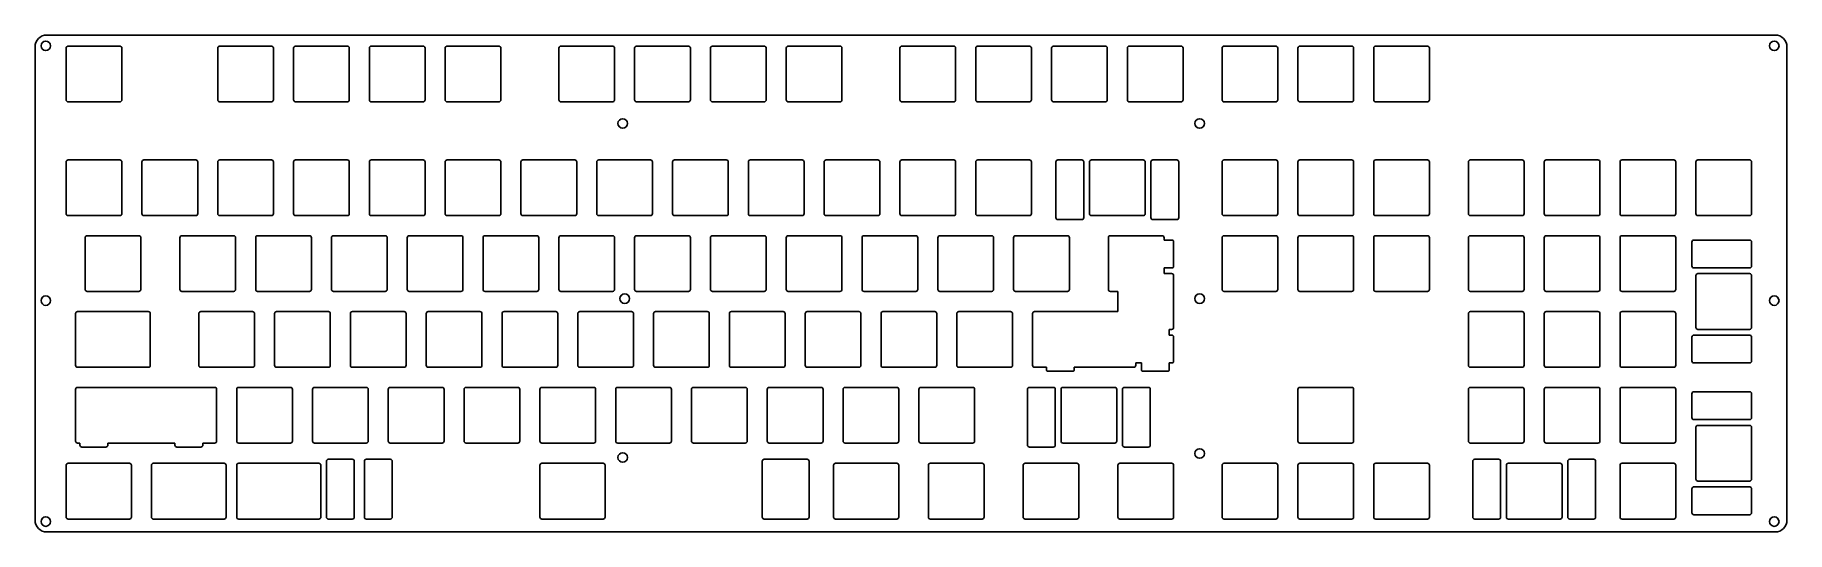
# Model space of a CAD drawing. Extents: x 32 to 473, y -176 to -51.
import ezdxf

# ---------------------------------------------------------------- set-up
doc = ezdxf.new("R2010")
doc.units = 0
doc.layers.add('BLACK', color=7, linetype='CONTINUOUS')

msp = doc.modelspace()

# ---------------------------------------------------------------- linework, layer by layer
at = {"layer": 'BLACK', "linetype": 'CONTINUOUS'}
for p, q in [((390.397, -51.3), (35.3, -51.3)), ((390.397, -51.3), (399.803, -51.3)), ((469.6, -51.3), (399.803, -51.3)), ((32.3, -54.3), (32.3, -173.1)), ((40.125, -54.575), (40.125, -67.575)), ((53.625, -54.075), (40.625, -54.075)), ((54.125, -67.575), (54.125, -54.575)), ((78.225, -54.575), (78.225, -67.575)), ((91.725, -54.075), (78.725, -54.075)), ((92.225, -67.575), (92.225, -54.575)), ((97.275, -54.575), (97.275, -67.575)), ((110.775, -54.075), (97.775, -54.075)), ((111.275, -67.575), (111.275, -54.575)), ((116.325, -54.575), (116.325, -67.575)), ((129.825, -54.075), (116.825, -54.075)), ((130.325, -67.575), (130.325, -54.575)), ((135.375, -54.575), (135.375, -67.575)), ((148.875, -54.075), (135.875, -54.075)), ((149.375, -67.575), (149.375, -54.575)), ((163.95, -54.575), (163.95, -67.575)), ((177.45, -54.075), (164.45, -54.075)), ((177.95, -67.575), (177.95, -54.575)), ((183, -54.575), (183, -67.575)), ((196.5, -54.075), (183.5, -54.075)), ((197, -67.575), (197, -54.575)), ((202.05, -54.575), (202.05, -67.575)), ((215.55, -54.075), (202.55, -54.075)), ((216.05, -67.575), (216.05, -54.575)), ((221.1, -54.575), (221.1, -67.575)), ((234.6, -54.075), (221.6, -54.075)), ((235.1, -67.575), (235.1, -54.575)), ((249.675, -54.575), (249.675, -67.575)), ((263.175, -54.075), (250.175, -54.075)), ((263.675, -67.575), (263.675, -54.575)), ((268.725, -54.575), (268.725, -67.575)), ((282.225, -54.075), (269.225, -54.075)), ((282.725, -67.575), (282.725, -54.575)), ((287.775, -54.575), (287.775, -67.575)), ((301.275, -54.075), (288.275, -54.075)), ((301.775, -67.575), (301.775, -54.575)), ((306.825, -54.575), (306.825, -67.575)), ((320.325, -54.075), (307.325, -54.075)), ((320.825, -67.575), (320.825, -54.575)), ((330.637, -54.575), (330.637, -67.575)), ((344.137, -54.075), (331.137, -54.075)), ((344.637, -67.575), (344.637, -54.575)), ((349.688, -54.575), (349.688, -67.575)), ((363.188, -54.075), (350.188, -54.075)), ((363.688, -67.575), (363.688, -54.575)), ((368.738, -54.575), (368.738, -67.575)), ((382.237, -54.075), (369.238, -54.075)), ((382.737, -67.575), (382.737, -54.575)), ((472.6, -173.1), (472.6, -54.3)), ((40.625, -68.075), (53.625, -68.075)), ((78.725, -68.075), (91.725, -68.075)), ((97.775, -68.075), (110.775, -68.075)), ((116.825, -68.075), (129.825, -68.075)), ((135.875, -68.075), (148.875, -68.075)), ((164.45, -68.075), (177.45, -68.075)), ((183.5, -68.075), (196.5, -68.075)), ((202.55, -68.075), (215.55, -68.075)), ((221.6, -68.075), (234.6, -68.075)), ((250.175, -68.075), (263.175, -68.075)), ((269.225, -68.075), (282.225, -68.075)), ((288.275, -68.075), (301.275, -68.075)), ((307.325, -68.075), (320.325, -68.075)), ((331.137, -68.075), (344.137, -68.075)), ((350.188, -68.075), (363.188, -68.075)), ((369.238, -68.075), (382.237, -68.075)), ((40.125, -83.15), (40.125, -96.15)), ((53.625, -82.65), (40.625, -82.65)), ((54.125, -96.15), (54.125, -83.15)), ((59.175, -83.15), (59.175, -96.15)), ((72.675, -82.65), (59.675, -82.65)), ((73.175, -96.15), (73.175, -83.15)), ((78.225, -83.15), (78.225, -96.15)), ((91.725, -82.65), (78.725, -82.65)), ((92.225, -96.15), (92.225, -83.15)), ((97.275, -83.15), (97.275, -96.15)), ((110.775, -82.65), (97.775, -82.65)), ((111.275, -96.15), (111.275, -83.15)), ((116.325, -83.15), (116.325, -96.15)), ((129.825, -82.65), (116.825, -82.65)), ((130.325, -96.15), (130.325, -83.15)), ((135.375, -83.15), (135.375, -96.15)), ((148.875, -82.65), (135.875, -82.65)), ((149.375, -96.15), (149.375, -83.15)), ((154.425, -83.15), (154.425, -96.15)), ((167.925, -82.65), (154.925, -82.65)), ((168.425, -96.15), (168.425, -83.15)), ((173.475, -83.15), (173.475, -96.15)), ((186.975, -82.65), (173.975, -82.65)), ((187.475, -96.15), (187.475, -83.15)), ((192.525, -83.15), (192.525, -96.15)), ((206.025, -82.65), (193.025, -82.65)), ((206.525, -96.15), (206.525, -83.15)), ((211.575, -83.15), (211.575, -96.15)), ((225.075, -82.65), (212.075, -82.65)), ((225.575, -96.15), (225.575, -83.15)), ((230.625, -83.15), (230.625, -96.15)), ((244.125, -82.65), (231.125, -82.65)), ((244.625, -96.15), (244.625, -83.15)), ((249.675, -83.15), (249.675, -96.15)), ((263.175, -82.65), (250.175, -82.65)), ((263.675, -96.15), (263.675, -83.15)), ((268.725, -83.15), (268.725, -96.15)), ((282.225, -82.65), (269.225, -82.65)), ((282.725, -96.15), (282.725, -83.15)), ((288.862, -83.15), (288.862, -97.15)), ((295.362, -82.65), (289.362, -82.65)), ((295.862, -97.15), (295.862, -83.15)), ((297.3, -83.15), (297.3, -96.15)), ((310.8, -82.65), (297.8, -82.65)), ((311.3, -96.15), (311.3, -83.15)), ((312.738, -83.15), (312.738, -97.15)), ((319.238, -82.65), (313.238, -82.65)), ((319.738, -97.15), (319.738, -83.15)), ((330.637, -83.15), (330.637, -96.15)), ((344.137, -82.65), (331.137, -82.65)), ((344.637, -96.15), (344.637, -83.15)), ((349.688, -83.15), (349.688, -96.15)), ((363.188, -82.65), (350.188, -82.65)), ((363.688, -96.15), (363.688, -83.15)), ((368.738, -83.15), (368.738, -96.15)), ((382.237, -82.65), (369.238, -82.65)), ((382.737, -96.15), (382.737, -83.15)), ((392.55, -83.15), (392.55, -96.15)), ((406.05, -82.65), (393.05, -82.65)), ((406.55, -96.15), (406.55, -83.15)), ((411.6, -83.15), (411.6, -96.15)), ((425.1, -82.65), (412.1, -82.65)), ((425.6, -96.15), (425.6, -83.15)), ((430.65, -83.15), (430.65, -96.15)), ((444.15, -82.65), (431.15, -82.65)), ((444.65, -96.15), (444.65, -83.15)), ((449.7, -83.15), (449.7, -96.15)), ((463.2, -82.65), (450.2, -82.65)), ((463.7, -96.15), (463.7, -83.15)), ((40.625, -96.65), (53.625, -96.65)), ((59.675, -96.65), (72.675, -96.65)), ((78.725, -96.65), (91.725, -96.65)), ((97.775, -96.65), (110.775, -96.65)), ((116.825, -96.65), (129.825, -96.65)), ((135.875, -96.65), (148.875, -96.65)), ((154.925, -96.65), (167.925, -96.65)), ((173.975, -96.65), (186.975, -96.65)), ((193.025, -96.65), (206.025, -96.65)), ((212.075, -96.65), (225.075, -96.65)), ((231.125, -96.65), (244.125, -96.65)), ((250.175, -96.65), (263.175, -96.65)), ((269.225, -96.65), (282.225, -96.65)), ((297.8, -96.65), (310.8, -96.65)), ((331.137, -96.65), (344.137, -96.65)), ((350.188, -96.65), (363.188, -96.65)), ((369.238, -96.65), (382.237, -96.65)), ((393.05, -96.65), (406.05, -96.65)), ((412.1, -96.65), (425.1, -96.65)), ((431.15, -96.65), (444.15, -96.65)), ((450.2, -96.65), (463.2, -96.65)), ((289.362, -97.65), (295.362, -97.65)), ((313.238, -97.65), (319.238, -97.65)), ((44.8875, -102.2), (44.8875, -115.2)), ((58.3875, -101.7), (45.3875, -101.7)), ((58.8875, -115.2), (58.8875, -102.2)), ((68.7, -102.2), (68.7, -115.2)), ((82.2, -101.7), (69.2, -101.7)), ((82.7, -115.2), (82.7, -102.2)), ((87.75, -102.2), (87.75, -115.2)), ((101.25, -101.7), (88.25, -101.7)), ((101.75, -115.2), (101.75, -102.2)), ((106.8, -102.2), (106.8, -115.2)), ((120.3, -101.7), (107.3, -101.7)), ((120.8, -115.2), (120.8, -102.2)), ((125.85, -102.2), (125.85, -115.2)), ((139.35, -101.7), (126.35, -101.7)), ((139.85, -115.2), (139.85, -102.2)), ((144.9, -102.2), (144.9, -115.2)), ((158.4, -101.7), (145.4, -101.7)), ((158.9, -115.2), (158.9, -102.2)), ((163.95, -102.2), (163.95, -115.2)), ((177.45, -101.7), (164.45, -101.7)), ((177.95, -115.2), (177.95, -102.2)), ((183, -102.2), (183, -115.2)), ((196.5, -101.7), (183.5, -101.7)), ((197, -115.2), (197, -102.2)), ((202.05, -102.2), (202.05, -115.2)), ((215.55, -101.7), (202.55, -101.7)), ((216.05, -115.2), (216.05, -102.2)), ((221.1, -102.2), (221.1, -115.2)), ((234.6, -101.7), (221.6, -101.7)), ((235.1, -115.2), (235.1, -102.2)), ((240.15, -102.2), (240.15, -115.2)), ((253.65, -101.7), (240.65, -101.7)), ((254.15, -115.2), (254.15, -102.2)), ((259.2, -102.2), (259.2, -115.2)), ((272.7, -101.7), (259.7, -101.7)), ((273.2, -115.2), (273.2, -102.2)), ((278.25, -102.2), (278.25, -115.2)), ((291.75, -101.7), (278.75, -101.7)), ((292.25, -115.2), (292.25, -102.2)), ((302.062, -102.2), (302.062, -115.2)), ((315.562, -101.7), (302.562, -101.7)), ((316.062, -102.787), (316.062, -102.2)), ((317.944, -102.787), (316.062, -102.787)), ((318.444, -109.287), (318.444, -103.287)), ((330.637, -102.2), (330.637, -115.2)), ((344.137, -101.7), (331.137, -101.7)), ((344.637, -115.2), (344.637, -102.2)), ((349.688, -102.2), (349.688, -115.2)), ((363.188, -101.7), (350.188, -101.7)), ((363.688, -115.2), (363.688, -102.2)), ((368.738, -102.2), (368.738, -115.2)), ((382.237, -101.7), (369.238, -101.7)), ((382.737, -115.2), (382.737, -102.2)), ((392.55, -102.2), (392.55, -115.2)), ((406.05, -101.7), (393.05, -101.7)), ((406.55, -115.2), (406.55, -102.2)), ((411.6, -102.2), (411.6, -115.2)), ((425.1, -101.7), (412.1, -101.7)), ((425.6, -115.2), (425.6, -102.2)), ((430.65, -102.2), (430.65, -115.2)), ((444.15, -101.7), (431.15, -101.7)), ((444.65, -115.2), (444.65, -102.2)), ((448.7, -103.287), (448.7, -109.287)), ((463.2, -102.787), (449.2, -102.787)), ((463.7, -109.287), (463.7, -103.287)), ((316.062, -109.787), (317.944, -109.787)), ((316.062, -111.225), (316.062, -109.787)), ((449.2, -109.787), (463.2, -109.787)), ((317.944, -111.225), (316.062, -111.225)), ((318.444, -124.725), (318.444, -111.725)), ((449.7, -111.725), (449.7, -124.725)), ((463.2, -111.225), (450.2, -111.225)), ((463.7, -124.725), (463.7, -111.725)), ((45.3875, -115.7), (58.3875, -115.7)), ((69.2, -115.7), (82.2, -115.7)), ((88.25, -115.7), (101.25, -115.7)), ((107.3, -115.7), (120.3, -115.7)), ((126.35, -115.7), (139.35, -115.7)), ((145.4, -115.7), (158.4, -115.7)), ((164.45, -115.7), (177.45, -115.7)), ((183.5, -115.7), (196.5, -115.7)), ((202.55, -115.7), (215.55, -115.7)), ((221.6, -115.7), (234.6, -115.7)), ((240.65, -115.7), (253.65, -115.7)), ((259.7, -115.7), (272.7, -115.7)), ((278.75, -115.7), (291.75, -115.7)), ((302.562, -115.7), (304.444, -115.7)), ((304.444, -115.7), (304.444, -120.75)), ((331.137, -115.7), (344.137, -115.7)), ((350.188, -115.7), (363.188, -115.7)), ((369.238, -115.7), (382.237, -115.7)), ((393.05, -115.7), (406.05, -115.7)), ((412.1, -115.7), (425.1, -115.7)), ((431.15, -115.7), (444.15, -115.7)), ((42.5063, -121.25), (42.5063, -134.25)), ((47.7687, -120.75), (43.0063, -120.75)), ((56.0062, -120.75), (47.7687, -120.75)), ((60.7687, -120.75), (56.0062, -120.75)), ((61.2687, -134.25), (61.2687, -121.25)), ((73.4625, -121.25), (73.4625, -134.25)), ((86.9625, -120.75), (73.9625, -120.75)), ((87.4625, -134.25), (87.4625, -121.25)), ((92.5125, -121.25), (92.5125, -134.25)), ((106.012, -120.75), (93.0125, -120.75)), ((106.512, -134.25), (106.512, -121.25)), ((111.562, -121.25), (111.562, -134.25)), ((125.062, -120.75), (112.062, -120.75)), ((125.562, -134.25), (125.562, -121.25)), ((130.612, -121.25), (130.612, -134.25)), ((144.112, -120.75), (131.112, -120.75)), ((144.612, -134.25), (144.612, -121.25)), ((149.662, -121.25), (149.662, -134.25)), ((163.162, -120.75), (150.162, -120.75)), ((163.662, -134.25), (163.662, -121.25)), ((168.713, -121.25), (168.713, -134.25)), ((182.213, -120.75), (169.213, -120.75)), ((182.713, -134.25), (182.713, -121.25)), ((187.762, -121.25), (187.762, -134.25)), ((201.262, -120.75), (188.262, -120.75)), ((201.762, -134.25), (201.762, -121.25)), ((206.812, -121.25), (206.812, -134.25)), ((220.312, -120.75), (207.312, -120.75)), ((220.812, -134.25), (220.812, -121.25)), ((225.862, -121.25), (225.862, -134.25)), ((239.362, -120.75), (226.362, -120.75)), ((239.862, -134.25), (239.862, -121.25)), ((244.912, -121.25), (244.912, -134.25)), ((258.412, -120.75), (245.412, -120.75)), ((258.912, -134.25), (258.912, -121.25)), ((263.962, -121.25), (263.962, -134.25)), ((277.462, -120.75), (264.462, -120.75)), ((277.962, -134.25), (277.962, -121.25)), ((283.012, -121.25), (283.012, -134.25)), ((286.981, -120.75), (283.512, -120.75)), ((292.981, -120.75), (286.981, -120.75)), ((295.419, -120.75), (292.981, -120.75)), ((296.512, -120.75), (295.419, -120.75)), ((304.444, -120.75), (296.512, -120.75)), ((392.55, -121.25), (392.55, -134.25)), ((406.05, -120.75), (393.05, -120.75)), ((406.55, -134.25), (406.55, -121.25)), ((411.6, -121.25), (411.6, -134.25)), ((425.1, -120.75), (412.1, -120.75)), ((425.6, -134.25), (425.6, -121.25)), ((430.65, -121.25), (430.65, -134.25)), ((444.15, -120.75), (431.15, -120.75)), ((444.65, -134.25), (444.65, -121.25)), ((317.357, -126.663), (317.357, -125.225)), ((317.357, -125.225), (317.944, -125.225)), ((317.944, -126.663), (317.357, -126.663)), ((318.444, -133.163), (318.444, -127.163)), ((448.7, -127.163), (448.7, -133.163)), ((463.2, -126.663), (449.2, -126.663)), ((450.2, -125.225), (463.2, -125.225)), ((463.7, -133.163), (463.7, -127.163)), ((43.0063, -134.75), (47.7687, -134.75)), ((47.7687, -134.75), (56.0062, -134.75)), ((56.0062, -134.75), (60.7687, -134.75)), ((73.9625, -134.75), (86.9625, -134.75)), ((93.0125, -134.75), (106.012, -134.75)), ((112.062, -134.75), (125.062, -134.75)), ((131.112, -134.75), (144.112, -134.75)), ((150.162, -134.75), (163.162, -134.75)), ((169.213, -134.75), (182.213, -134.75)), ((188.262, -134.75), (201.262, -134.75)), ((207.312, -134.75), (220.312, -134.75)), ((226.362, -134.75), (239.362, -134.75)), ((245.412, -134.75), (258.412, -134.75)), ((264.462, -134.75), (277.462, -134.75)), ((283.512, -134.75), (286.481, -134.75)), ((286.481, -134.75), (286.481, -135.25)), ((286.981, -135.75), (292.981, -135.75)), ((293.481, -134.75), (295.419, -134.75)), ((293.481, -135.25), (293.481, -134.75)), ((295.419, -134.75), (296.512, -134.75)), ((296.512, -134.75), (308.419, -134.75)), ((308.919, -134.25), (308.919, -133.663)), ((308.919, -133.663), (310.357, -133.663)), ((310.357, -133.663), (310.357, -135.25)), ((310.857, -135.75), (316.857, -135.75)), ((317.357, -135.25), (317.357, -133.663)), ((317.357, -133.663), (317.944, -133.663)), ((393.05, -134.75), (406.05, -134.75)), ((412.1, -134.75), (425.1, -134.75)), ((431.15, -134.75), (444.15, -134.75)), ((449.2, -133.663), (463.2, -133.663)), ((42.5063, -140.3), (42.5063, -153.3)), ((44.0932, -139.8), (43.0063, -139.8)), ((50.0932, -139.8), (44.0932, -139.8)), ((52.5312, -139.8), (50.0932, -139.8)), ((56.0062, -139.8), (52.5312, -139.8)), ((64.4375, -139.8), (56.0062, -139.8)), ((65.5312, -139.8), (64.4375, -139.8)), ((67.9693, -139.8), (65.5312, -139.8)), ((73.9693, -139.8), (67.9693, -139.8)), ((77.4375, -139.8), (73.9693, -139.8)), ((77.9375, -153.3), (77.9375, -140.3)), ((82.9875, -140.3), (82.9875, -153.3)), ((96.4875, -139.8), (83.4875, -139.8)), ((96.9875, -153.3), (96.9875, -140.3)), ((102.037, -140.3), (102.037, -153.3)), ((115.537, -139.8), (102.537, -139.8)), ((116.037, -153.3), (116.037, -140.3)), ((121.087, -140.3), (121.087, -153.3)), ((134.588, -139.8), (121.587, -139.8)), ((135.088, -153.3), (135.088, -140.3)), ((140.137, -140.3), (140.137, -153.3)), ((153.637, -139.8), (140.637, -139.8)), ((154.137, -153.3), (154.137, -140.3)), ((159.188, -140.3), (159.188, -153.3)), ((172.688, -139.8), (159.688, -139.8)), ((173.188, -153.3), (173.188, -140.3)), ((178.237, -140.3), (178.237, -153.3)), ((191.737, -139.8), (178.737, -139.8)), ((192.237, -153.3), (192.237, -140.3)), ((197.287, -140.3), (197.287, -153.3)), ((210.787, -139.8), (197.787, -139.8)), ((211.287, -153.3), (211.287, -140.3)), ((216.337, -140.3), (216.337, -153.3)), ((229.837, -139.8), (216.837, -139.8)), ((230.337, -153.3), (230.337, -140.3)), ((235.387, -140.3), (235.387, -153.3)), ((248.887, -139.8), (235.887, -139.8)), ((249.387, -153.3), (249.387, -140.3)), ((254.438, -140.3), (254.438, -153.3)), ((267.938, -139.8), (254.938, -139.8)), ((268.438, -153.3), (268.438, -140.3)), ((281.718, -140.3), (281.718, -154.3)), ((288.218, -139.8), (282.218, -139.8)), ((288.718, -154.3), (288.718, -140.3)), ((290.156, -140.3), (290.156, -153.3)), ((303.656, -139.8), (290.656, -139.8)), ((304.156, -153.3), (304.156, -140.3)), ((305.594, -140.3), (305.594, -154.3)), ((312.094, -139.8), (306.094, -139.8)), ((312.594, -154.3), (312.594, -140.3)), ((349.688, -140.3), (349.688, -153.3)), ((363.188, -139.8), (350.188, -139.8)), ((363.688, -153.3), (363.688, -140.3)), ((392.55, -140.3), (392.55, -153.3)), ((406.05, -139.8), (393.05, -139.8)), ((406.55, -153.3), (406.55, -140.3)), ((411.6, -140.3), (411.6, -153.3)), ((425.1, -139.8), (412.1, -139.8)), ((425.6, -153.3), (425.6, -140.3)), ((430.65, -140.3), (430.65, -153.3)), ((444.15, -139.8), (431.15, -139.8)), ((444.65, -153.3), (444.65, -140.3)), ((463.2, -140.887), (449.2, -140.887)), ((448.7, -141.387), (448.7, -147.387)), ((463.7, -147.387), (463.7, -141.387)), ((449.2, -147.887), (463.2, -147.887)), ((463.2, -149.325), (450.2, -149.325)), ((43.0063, -153.8), (43.5932, -153.8)), ((43.5932, -153.8), (43.5932, -154.3)), ((50.5932, -154.3), (50.5932, -153.8)), ((50.5932, -153.8), (52.5312, -153.8)), ((52.5312, -153.8), (56.0062, -153.8)), ((56.0062, -153.8), (64.4375, -153.8)), ((64.4375, -153.8), (65.5312, -153.8)), ((65.5312, -153.8), (67.4693, -153.8)), ((67.4693, -153.8), (67.4693, -154.3)), ((74.4693, -153.8), (77.4375, -153.8)), ((74.4693, -154.3), (74.4693, -153.8)), ((83.4875, -153.8), (96.4875, -153.8)), ((102.537, -153.8), (115.537, -153.8)), ((121.587, -153.8), (134.588, -153.8)), ((140.637, -153.8), (153.637, -153.8)), ((159.688, -153.8), (172.688, -153.8)), ((178.737, -153.8), (191.737, -153.8)), ((197.787, -153.8), (210.787, -153.8)), ((216.837, -153.8), (229.837, -153.8)), ((235.887, -153.8), (248.887, -153.8)), ((254.938, -153.8), (267.938, -153.8)), ((290.656, -153.8), (303.656, -153.8)), ((350.188, -153.8), (363.188, -153.8)), ((393.05, -153.8), (406.05, -153.8)), ((412.1, -153.8), (425.1, -153.8)), ((431.15, -153.8), (444.15, -153.8)), ((449.7, -149.825), (449.7, -162.825)), ((463.7, -162.825), (463.7, -149.825)), ((44.0932, -154.8), (50.0932, -154.8)), ((67.9693, -154.8), (73.9693, -154.8)), ((105.537, -158.35), (105.537, -172.35)), ((112.037, -157.85), (106.037, -157.85)), ((112.537, -172.35), (112.537, -158.35)), ((115.069, -158.35), (115.069, -172.35)), ((121.569, -157.85), (115.569, -157.85)), ((122.069, -172.35), (122.069, -158.35)), ((215.069, -158.35), (215.069, -172.35)), ((220.337, -157.85), (215.569, -157.85)), ((221.569, -157.85), (220.337, -157.85)), ((226.337, -157.85), (221.569, -157.85)), ((226.837, -172.35), (226.837, -158.35)), ((282.218, -154.8), (288.218, -154.8)), ((306.094, -154.8), (312.094, -154.8)), ((393.637, -158.35), (393.637, -172.35)), ((400.137, -157.85), (394.137, -157.85)), ((400.637, -172.35), (400.637, -158.35)), ((417.513, -158.35), (417.513, -172.35)), ((424.013, -157.85), (418.013, -157.85)), ((424.513, -172.35), (424.513, -158.35)), ((40.125, -159.35), (40.125, -172.35)), ((43.0063, -158.85), (40.625, -158.85)), ((53.625, -158.85), (43.0063, -158.85)), ((56.0062, -158.85), (53.625, -158.85)), ((56.5062, -172.35), (56.5062, -159.35)), ((61.5562, -159.35), (61.5562, -172.35)), ((66.8187, -158.85), (62.0562, -158.85)), ((75.0562, -158.85), (66.8187, -158.85)), ((79.8187, -158.85), (75.0562, -158.85)), ((80.3187, -172.35), (80.3187, -159.35)), ((82.9875, -159.35), (82.9875, -172.35)), ((90.6312, -158.85), (83.4875, -158.85)), ((96.4875, -158.85), (90.6312, -158.85)), ((103.631, -158.85), (96.4875, -158.85)), ((104.131, -172.35), (104.131, -159.35)), ((159.188, -159.35), (159.188, -172.35)), ((162.069, -158.85), (159.688, -158.85)), ((172.688, -158.85), (162.069, -158.85)), ((175.069, -158.85), (172.688, -158.85)), ((175.569, -172.35), (175.569, -159.35)), ((233.006, -159.35), (233.006, -172.35)), ((235.887, -158.85), (233.506, -158.85)), ((246.506, -158.85), (235.887, -158.85)), ((248.887, -158.85), (246.506, -158.85)), ((249.387, -172.35), (249.387, -159.35)), ((256.819, -159.35), (256.819, -172.35)), ((270.319, -158.85), (257.319, -158.85)), ((270.819, -172.35), (270.819, -159.35)), ((280.631, -159.35), (280.631, -172.35)), ((294.131, -158.85), (281.131, -158.85)), ((294.631, -172.35), (294.631, -159.35)), ((304.444, -159.35), (304.444, -172.35)), ((317.944, -158.85), (304.944, -158.85)), ((318.444, -172.35), (318.444, -159.35)), ((330.637, -159.35), (330.637, -172.35)), ((344.137, -158.85), (331.137, -158.85)), ((344.637, -172.35), (344.637, -159.35)), ((349.688, -159.35), (349.688, -172.35)), ((363.188, -158.85), (350.188, -158.85)), ((363.688, -172.35), (363.688, -159.35)), ((368.738, -159.35), (368.738, -172.35)), ((382.237, -158.85), (369.238, -158.85)), ((382.737, -172.35), (382.737, -159.35)), ((402.075, -159.35), (402.075, -172.35)), ((415.575, -158.85), (402.575, -158.85)), ((416.075, -172.35), (416.075, -159.35)), ((430.65, -159.35), (430.65, -172.35)), ((444.15, -158.85), (431.15, -158.85)), ((444.65, -172.35), (444.65, -159.35)), ((448.7, -165.263), (448.7, -171.263)), ((463.2, -164.763), (449.2, -164.763)), ((450.2, -163.325), (463.2, -163.325)), ((463.7, -171.263), (463.7, -165.263)), ((35.3, -176.1), (469.6, -176.1)), ((40.625, -172.85), (43.0063, -172.85)), ((43.0063, -172.85), (53.625, -172.85)), ((53.625, -172.85), (56.0062, -172.85)), ((62.0562, -172.85), (66.8187, -172.85)), ((66.8187, -172.85), (75.0562, -172.85)), ((75.0562, -172.85), (79.8187, -172.85)), ((83.4875, -172.85), (90.6312, -172.85)), ((90.6312, -172.85), (96.4875, -172.85)), ((96.4875, -172.85), (103.631, -172.85)), ((106.037, -172.85), (112.037, -172.85)), ((115.569, -172.85), (121.569, -172.85)), ((159.688, -172.85), (162.069, -172.85)), ((162.069, -172.85), (172.688, -172.85)), ((172.688, -172.85), (175.069, -172.85)), ((215.569, -172.85), (220.337, -172.85)), ((220.337, -172.85), (221.569, -172.85)), ((221.569, -172.85), (226.337, -172.85)), ((233.506, -172.85), (235.887, -172.85)), ((235.887, -172.85), (246.506, -172.85)), ((246.506, -172.85), (248.887, -172.85)), ((257.319, -172.85), (270.319, -172.85)), ((281.131, -172.85), (294.131, -172.85)), ((304.944, -172.85), (317.944, -172.85)), ((331.137, -172.85), (344.137, -172.85)), ((350.188, -172.85), (363.188, -172.85)), ((369.238, -172.85), (382.237, -172.85)), ((394.137, -172.85), (400.137, -172.85)), ((402.575, -172.85), (415.575, -172.85)), ((418.013, -172.85), (424.013, -172.85)), ((431.15, -172.85), (444.15, -172.85)), ((449.2, -171.763), (463.2, -171.763))]:
    msp.add_line(p, q, dxfattribs=at)
at = {"layer": 'BLACK'}
for centre in [(35, -54), (469.4, -54), (180, -73.5), (325, -73.5), (35, -118), (180.5, -117.5), (325, -117.5), (469.4, -118), (180, -157.4), (325, -156.4), (35, -173.5), (469.4, -173.5)]:
    msp.add_circle(centre, 1.2, dxfattribs=at)
for centre, radius, start, end in [((35.3, -54.3), 3, 90, 180), ((469.6, -54.3), 3, 0, 90), ((40.625, -54.575), 0.5, 90, 180), ((53.625, -54.575), 0.5, 0, 90), ((78.725, -54.575), 0.5, 90, 180), ((91.725, -54.575), 0.5, 0, 90), ((97.775, -54.575), 0.5, 90, 180), ((110.775, -54.575), 0.5, 0, 90), ((116.825, -54.575), 0.5, 90, 180), ((129.825, -54.575), 0.5, 0, 90), ((135.875, -54.575), 0.5, 90, 180), ((148.875, -54.575), 0.5, 0, 90), ((164.45, -54.575), 0.5, 90, 180), ((177.45, -54.575), 0.5, 0, 90), ((183.5, -54.575), 0.5, 90, 180), ((196.5, -54.575), 0.5, 0, 90), ((202.55, -54.575), 0.5, 90, 180), ((215.55, -54.575), 0.5, 0, 90), ((221.6, -54.575), 0.5, 90, 180), ((234.6, -54.575), 0.5, 0, 90), ((250.175, -54.575), 0.5, 90, 180), ((263.175, -54.575), 0.5, 0, 90), ((269.225, -54.575), 0.5, 90, 180), ((282.225, -54.575), 0.5, 0, 90), ((288.275, -54.575), 0.5, 90, 180), ((301.275, -54.575), 0.5, 0, 90), ((307.325, -54.575), 0.5, 90, 180), ((320.325, -54.575), 0.5, 0, 90), ((331.137, -54.575), 0.5, 90, 180), ((344.137, -54.575), 0.5, 0, 90), ((350.188, -54.575), 0.5, 90, 180), ((363.188, -54.575), 0.5, 0, 90), ((369.238, -54.575), 0.5, 90, 180), ((382.237, -54.575), 0.5, 0, 90), ((40.625, -67.575), 0.5, -180, -90), ((53.625, -67.575), 0.5, -90, 0), ((78.725, -67.575), 0.5, -180, -90), ((91.725, -67.575), 0.5, -90, 0), ((97.775, -67.575), 0.5, -180, -90), ((110.775, -67.575), 0.5, -90, 0), ((116.825, -67.575), 0.5, -180, -90), ((129.825, -67.575), 0.5, -90, 0), ((135.875, -67.575), 0.5, -180, -90), ((148.875, -67.575), 0.5, -90, 0), ((164.45, -67.575), 0.5, -180, -90), ((177.45, -67.575), 0.5, -90, 0), ((183.5, -67.575), 0.5, -180, -90), ((196.5, -67.575), 0.5, -90, 0), ((202.55, -67.575), 0.5, -180, -90), ((215.55, -67.575), 0.5, -90, 0), ((221.6, -67.575), 0.5, -180, -90), ((234.6, -67.575), 0.5, -90, 0), ((250.175, -67.575), 0.5, -180, -90), ((263.175, -67.575), 0.5, -90, 0), ((269.225, -67.575), 0.5, -180, -90), ((282.225, -67.575), 0.5, -90, 0), ((288.275, -67.575), 0.5, -180, -90), ((301.275, -67.575), 0.5, -90, 0), ((307.325, -67.575), 0.5, -180, -90), ((320.325, -67.575), 0.5, -90, 0), ((331.137, -67.575), 0.5, -180, -90), ((344.137, -67.575), 0.5, -90, 0), ((350.188, -67.575), 0.5, -180, -90), ((363.188, -67.575), 0.5, -90, 0), ((369.238, -67.575), 0.5, -180, -90), ((382.237, -67.575), 0.5, -90, 0), ((40.625, -83.15), 0.5, 90, 180), ((53.625, -83.15), 0.5, 0, 90), ((59.675, -83.15), 0.5, 90, 180), ((72.675, -83.15), 0.5, 0, 90), ((78.725, -83.15), 0.5, 90, 180), ((91.725, -83.15), 0.5, 0, 90), ((97.775, -83.15), 0.5, 90, 180), ((110.775, -83.15), 0.5, 0, 90), ((116.825, -83.15), 0.5, 90, 180), ((129.825, -83.15), 0.5, 0, 90), ((135.875, -83.15), 0.5, 90, 180), ((148.875, -83.15), 0.5, 0, 90), ((154.925, -83.15), 0.5, 90, 180), ((167.925, -83.15), 0.5, 0, 90), ((173.975, -83.15), 0.5, 90, 180), ((186.975, -83.15), 0.5, 0, 90), ((193.025, -83.15), 0.5, 90, 180), ((206.025, -83.15), 0.5, 0, 90), ((212.075, -83.15), 0.5, 90, 180), ((225.075, -83.15), 0.5, 0, 90), ((231.125, -83.15), 0.5, 90, 180), ((244.125, -83.15), 0.5, 0, 90), ((250.175, -83.15), 0.5, 90, 180), ((263.175, -83.15), 0.5, 0, 90), ((269.225, -83.15), 0.5, 90, 180), ((282.225, -83.15), 0.5, 0, 90), ((289.362, -83.15), 0.5, 90, 180), ((295.362, -83.15), 0.5, 0, 90), ((297.8, -83.15), 0.5, 90, 180), ((310.8, -83.15), 0.5, 0, 90), ((313.238, -83.15), 0.5, 90, 180), ((319.238, -83.15), 0.5, 0, 90), ((331.137, -83.15), 0.5, 90, 180), ((344.137, -83.15), 0.5, 0, 90), ((350.188, -83.15), 0.5, 90, 180), ((363.188, -83.15), 0.5, 0, 90), ((369.238, -83.15), 0.5, 90, 180), ((382.237, -83.15), 0.5, 0, 90), ((393.05, -83.15), 0.5, 90, 180), ((406.05, -83.15), 0.5, 0, 90), ((412.1, -83.15), 0.5, 90, 180), ((425.1, -83.15), 0.5, 0, 90), ((431.15, -83.15), 0.5, 90, 180), ((444.15, -83.15), 0.5, 0, 90), ((450.2, -83.15), 0.5, 90, 180), ((463.2, -83.15), 0.5, 0, 90), ((40.625, -96.15), 0.5, -180, -90), ((53.625, -96.15), 0.5, -90, 0), ((59.675, -96.15), 0.5, -180, -90), ((72.675, -96.15), 0.5, -90, 0), ((78.725, -96.15), 0.5, -180, -90), ((91.725, -96.15), 0.5, -90, 0), ((97.775, -96.15), 0.5, -180, -90), ((110.775, -96.15), 0.5, -90, 0), ((116.825, -96.15), 0.5, -180, -90), ((129.825, -96.15), 0.5, -90, 0), ((135.875, -96.15), 0.5, -180, -90), ((148.875, -96.15), 0.5, -90, 0), ((154.925, -96.15), 0.5, -180, -90), ((167.925, -96.15), 0.5, -90, 0), ((173.975, -96.15), 0.5, -180, -90), ((186.975, -96.15), 0.5, -90, 0), ((193.025, -96.15), 0.5, -180, -90), ((206.025, -96.15), 0.5, -90, 0), ((212.075, -96.15), 0.5, -180, -90), ((225.075, -96.15), 0.5, -90, 0), ((231.125, -96.15), 0.5, -180, -90), ((244.125, -96.15), 0.5, -90, 0), ((250.175, -96.15), 0.5, -180, -90), ((263.175, -96.15), 0.5, -90, 0), ((269.225, -96.15), 0.5, -180, -90), ((282.225, -96.15), 0.5, -90, 0), ((297.8, -96.15), 0.5, -180, -90), ((310.8, -96.15), 0.5, -90, 0), ((331.137, -96.15), 0.5, -180, -90), ((344.137, -96.15), 0.5, -90, 0), ((350.188, -96.15), 0.5, -180, -90), ((363.188, -96.15), 0.5, -90, 0), ((369.238, -96.15), 0.5, -180, -90), ((382.237, -96.15), 0.5, -90, 0), ((393.05, -96.15), 0.5, -180, -90), ((406.05, -96.15), 0.5, -90, 0), ((412.1, -96.15), 0.5, -180, -90), ((425.1, -96.15), 0.5, -90, 0), ((431.15, -96.15), 0.5, -180, -90), ((444.15, -96.15), 0.5, -90, 0), ((450.2, -96.15), 0.5, -180, -90), ((463.2, -96.15), 0.5, -90, 0), ((289.362, -97.15), 0.5, -180, -90), ((295.362, -97.15), 0.5, -90, 0), ((313.238, -97.15), 0.5, -180, -90), ((319.238, -97.15), 0.5, -90, 0), ((45.3875, -102.2), 0.5, 90, 180), ((58.3875, -102.2), 0.5, 0, 90), ((69.2, -102.2), 0.5, 90, 180), ((82.2, -102.2), 0.5, 0, 90), ((88.25, -102.2), 0.5, 90, 180), ((101.25, -102.2), 0.5, 0, 90), ((107.3, -102.2), 0.5, 90, 180), ((120.3, -102.2), 0.5, 0, 90), ((126.35, -102.2), 0.5, 90, 180), ((139.35, -102.2), 0.5, 0, 90), ((145.4, -102.2), 0.5, 90, 180), ((158.4, -102.2), 0.5, 0, 90), ((164.45, -102.2), 0.5, 90, 180), ((177.45, -102.2), 0.5, 0, 90), ((183.5, -102.2), 0.5, 90, 180), ((196.5, -102.2), 0.5, 0, 90), ((202.55, -102.2), 0.5, 90, 180), ((215.55, -102.2), 0.5, 0, 90), ((221.6, -102.2), 0.5, 90, 180), ((234.6, -102.2), 0.5, 0, 90), ((240.65, -102.2), 0.5, 90, 180), ((253.65, -102.2), 0.5, 0, 90), ((259.7, -102.2), 0.5, 90, 180), ((272.7, -102.2), 0.5, 0, 90), ((278.75, -102.2), 0.5, 90, 180), ((291.75, -102.2), 0.5, 0, 90), ((302.562, -102.2), 0.5, 90, 180), ((315.562, -102.2), 0.5, 0, 90), ((317.944, -103.287), 0.5, 0, 89.9943), ((331.137, -102.2), 0.5, 90, 180), ((344.137, -102.2), 0.5, 0, 90), ((350.188, -102.2), 0.5, 90, 180), ((363.188, -102.2), 0.5, 0, 90), ((369.238, -102.2), 0.5, 90, 180), ((382.237, -102.2), 0.5, 0, 90), ((393.05, -102.2), 0.5, 90, 180), ((406.05, -102.2), 0.5, 0, 90), ((412.1, -102.2), 0.5, 90, 180), ((425.1, -102.2), 0.5, 0, 90), ((431.15, -102.2), 0.5, 90, 180), ((444.15, -102.2), 0.5, 0, 90), ((449.2, -103.287), 0.5, 90, 180), ((463.2, -103.287), 0.5, 0, 90), ((317.944, -109.287), 0.5, -89.9943, 0), ((449.2, -109.287), 0.5, -180, -90), ((463.2, -109.287), 0.5, -90, 0), ((317.944, -111.725), 0.5, 0, 89.9943), ((450.2, -111.725), 0.5, 90, 180), ((463.2, -111.725), 0.5, 0, 90), ((45.3875, -115.2), 0.5, -180, -90), ((58.3875, -115.2), 0.5, -90, 0), ((69.2, -115.2), 0.5, -180, -90), ((82.2, -115.2), 0.5, -90, 0), ((88.25, -115.2), 0.5, -180, -90), ((101.25, -115.2), 0.5, -90, 0), ((107.3, -115.2), 0.5, -180, -90), ((120.3, -115.2), 0.5, -90, 0), ((126.35, -115.2), 0.5, -180, -90), ((139.35, -115.2), 0.5, -90, 0), ((145.4, -115.2), 0.5, -180, -90), ((158.4, -115.2), 0.5, -90, 0), ((164.45, -115.2), 0.5, -180, -90), ((177.45, -115.2), 0.5, -90, 0), ((183.5, -115.2), 0.5, -180, -90), ((196.5, -115.2), 0.5, -90, 0), ((202.55, -115.2), 0.5, -180, -90), ((215.55, -115.2), 0.5, -90, 0), ((221.6, -115.2), 0.5, -180, -90), ((234.6, -115.2), 0.5, -90, 0), ((240.65, -115.2), 0.5, -180, -90), ((253.65, -115.2), 0.5, -90, 0), ((259.7, -115.2), 0.5, -180, -90), ((272.7, -115.2), 0.5, -90, 0), ((278.75, -115.2), 0.5, -180, -90), ((291.75, -115.2), 0.5, -90, 0), ((302.562, -115.2), 0.5, -180, -90), ((331.137, -115.2), 0.5, -180, -90), ((344.137, -115.2), 0.5, -90, 0), ((350.188, -115.2), 0.5, -180, -90), ((363.188, -115.2), 0.5, -90, 0), ((369.238, -115.2), 0.5, -180, -90), ((382.237, -115.2), 0.5, -90, 0), ((393.05, -115.2), 0.5, -180, -90), ((406.05, -115.2), 0.5, -90, 0), ((412.1, -115.2), 0.5, -180, -90), ((425.1, -115.2), 0.5, -90, 0), ((431.15, -115.2), 0.5, -180, -90), ((444.15, -115.2), 0.5, -90, 0), ((43.0063, -121.25), 0.5, 90, 180), ((60.7687, -121.25), 0.5, 0, 89.9943), ((73.9625, -121.25), 0.5, 90, 180), ((86.9625, -121.25), 0.5, 0, 90), ((93.0125, -121.25), 0.5, 90, 180), ((106.012, -121.25), 0.5, 0, 90), ((112.062, -121.25), 0.5, 90, 180), ((125.062, -121.25), 0.5, 0, 90), ((131.112, -121.25), 0.5, 90, 180), ((144.112, -121.25), 0.5, 0, 90), ((150.162, -121.25), 0.5, 90, 180), ((163.162, -121.25), 0.5, 0, 90), ((169.213, -121.25), 0.5, 90, 180), ((182.213, -121.25), 0.5, 0, 90), ((188.262, -121.25), 0.5, 90, 180), ((201.262, -121.25), 0.5, 0, 90), ((207.312, -121.25), 0.5, 90, 180), ((220.312, -121.25), 0.5, 0, 90), ((226.362, -121.25), 0.5, 90, 180), ((239.362, -121.25), 0.5, 0, 90), ((245.412, -121.25), 0.5, 90, 180), ((258.412, -121.25), 0.5, 0, 90), ((264.462, -121.25), 0.5, 90, 180), ((277.462, -121.25), 0.5, 0, 90), ((283.512, -121.25), 0.5, 90, 180), ((393.05, -121.25), 0.5, 90, 180), ((406.05, -121.25), 0.5, 0, 90), ((412.1, -121.25), 0.5, 90, 180), ((425.1, -121.25), 0.5, 0, 90), ((431.15, -121.25), 0.5, 90, 180), ((444.15, -121.25), 0.5, 0, 90), ((317.944, -124.725), 0.5, -89.9943, 0), ((317.944, -127.163), 0.5, 0, 89.9943), ((449.2, -127.163), 0.5, 90, 180), ((450.2, -124.725), 0.5, -180, -90), ((463.2, -124.725), 0.5, -90, 0), ((463.2, -127.163), 0.5, 0, 90), ((43.0063, -134.25), 0.5, -180, -90), ((60.7687, -134.25), 0.5, -89.9943, 0), ((73.9625, -134.25), 0.5, -180, -90), ((86.9625, -134.25), 0.5, -90, 0), ((93.0125, -134.25), 0.5, -180, -90), ((106.012, -134.25), 0.5, -90, 0), ((112.062, -134.25), 0.5, -180, -90), ((125.062, -134.25), 0.5, -90, 0), ((131.112, -134.25), 0.5, -180, -90), ((144.112, -134.25), 0.5, -90, 0), ((150.162, -134.25), 0.5, -180, -90), ((163.162, -134.25), 0.5, -90, 0), ((169.213, -134.25), 0.5, -180, -90), ((182.213, -134.25), 0.5, -90, 0), ((188.262, -134.25), 0.5, -180, -90), ((201.262, -134.25), 0.5, -90, 0), ((207.312, -134.25), 0.5, -180, -90), ((220.312, -134.25), 0.5, -90, 0), ((226.362, -134.25), 0.5, -180, -90), ((239.362, -134.25), 0.5, -90, 0), ((245.412, -134.25), 0.5, -180, -90), ((258.412, -134.25), 0.5, -90, 0), ((264.462, -134.25), 0.5, -180, -90), ((277.462, -134.25), 0.5, -90, 0), ((283.512, -134.25), 0.5, -180, -90), ((286.981, -135.25), 0.5, -180, -90.0057), ((292.981, -135.25), 0.5, -89.9943, 0), ((308.419, -134.25), 0.5, -89.9943, 0), ((310.857, -135.25), 0.5, -180, -90.0057), ((316.857, -135.25), 0.5, -89.9943, 0), ((317.944, -133.163), 0.5, -89.9943, 0), ((393.05, -134.25), 0.5, -180, -90), ((406.05, -134.25), 0.5, -90, 0), ((412.1, -134.25), 0.5, -180, -90), ((425.1, -134.25), 0.5, -90, 0), ((431.15, -134.25), 0.5, -180, -90), ((444.15, -134.25), 0.5, -90, 0), ((449.2, -133.163), 0.5, -180, -90), ((463.2, -133.163), 0.5, -90, 0), ((43.0063, -140.3), 0.5, 90, 180), ((77.4375, -140.3), 0.5, 0, 90), ((83.4875, -140.3), 0.5, 90, 180), ((96.4875, -140.3), 0.5, 0, 90), ((102.537, -140.3), 0.5, 90, 180), ((115.537, -140.3), 0.5, 0, 90), ((121.587, -140.3), 0.5, 90, 180), ((134.588, -140.3), 0.5, 0, 90), ((140.637, -140.3), 0.5, 90, 180), ((153.637, -140.3), 0.5, 0, 90), ((159.688, -140.3), 0.5, 90, 180), ((172.688, -140.3), 0.5, 0, 90), ((178.737, -140.3), 0.5, 90, 180), ((191.737, -140.3), 0.5, 0, 90), ((197.787, -140.3), 0.5, 90, 180), ((210.787, -140.3), 0.5, 0, 90), ((216.837, -140.3), 0.5, 90, 180), ((229.837, -140.3), 0.5, 0, 90), ((235.887, -140.3), 0.5, 90, 180), ((248.887, -140.3), 0.5, 0, 90), ((254.938, -140.3), 0.5, 90, 180), ((267.938, -140.3), 0.5, 0, 90), ((282.218, -140.3), 0.5, 90.0057, 180), ((288.218, -140.3), 0.5, 0, 89.9943), ((290.656, -140.3), 0.5, 90.0057, 180), ((303.656, -140.3), 0.5, 0, 89.9943), ((306.094, -140.3), 0.5, 90.0057, 180), ((312.094, -140.3), 0.5, 0, 89.9943), ((350.188, -140.3), 0.5, 90, 180), ((363.188, -140.3), 0.5, 0, 90), ((393.05, -140.3), 0.5, 90, 180), ((406.05, -140.3), 0.5, 0, 90), ((412.1, -140.3), 0.5, 90, 180), ((425.1, -140.3), 0.5, 0, 90), ((431.15, -140.3), 0.5, 90, 180), ((444.15, -140.3), 0.5, 0, 90), ((449.2, -141.387), 0.5, 90, 180), ((463.2, -141.387), 0.5, 0, 90), ((449.2, -147.387), 0.5, -180, -90), ((450.2, -149.825), 0.5, 90, 180), ((463.2, -147.387), 0.5, -90, 0), ((463.2, -149.825), 0.5, 0, 90), ((43.0063, -153.3), 0.5, -180, -90), ((77.4375, -153.3), 0.5, -90, 0), ((83.4875, -153.3), 0.5, -180, -90), ((96.4875, -153.3), 0.5, -90, 0), ((102.537, -153.3), 0.5, -180, -90), ((115.537, -153.3), 0.5, -90, 0), ((121.587, -153.3), 0.5, -180, -90), ((134.588, -153.3), 0.5, -90, 0), ((140.637, -153.3), 0.5, -180, -90), ((153.637, -153.3), 0.5, -90, 0), ((159.688, -153.3), 0.5, -180, -90), ((172.688, -153.3), 0.5, -90, 0), ((178.737, -153.3), 0.5, -180, -90), ((191.737, -153.3), 0.5, -90, 0), ((197.787, -153.3), 0.5, -180, -90), ((210.787, -153.3), 0.5, -90, 0), ((216.837, -153.3), 0.5, -180, -90), ((229.837, -153.3), 0.5, -90, 0), ((235.887, -153.3), 0.5, -180, -90), ((248.887, -153.3), 0.5, -90, 0), ((254.938, -153.3), 0.5, -180, -90), ((267.938, -153.3), 0.5, -90, 0), ((290.656, -153.3), 0.5, -180, -90.0057), ((303.656, -153.3), 0.5, -89.9943, 0), ((350.188, -153.3), 0.5, -180, -90), ((363.188, -153.3), 0.5, -90, 0), ((393.05, -153.3), 0.5, -180, -90), ((406.05, -153.3), 0.5, -90, 0), ((412.1, -153.3), 0.5, -180, -90), ((425.1, -153.3), 0.5, -90, 0), ((431.15, -153.3), 0.5, -180, -90), ((444.15, -153.3), 0.5, -90, 0), ((44.0932, -154.3), 0.5, -180, -90), ((50.0932, -154.3), 0.5, -89.9943, 0), ((67.9693, -154.3), 0.5, -180, -90.0057), ((73.9692, -154.3), 0.5, -89.9943, 0), ((106.037, -158.35), 0.5, 90, 180), ((112.037, -158.35), 0.5, 0, 90), ((115.569, -158.35), 0.5, 90.0057, 180), ((121.569, -158.35), 0.5, 0, 89.9943), ((215.569, -158.35), 0.5, 90.0057, 180), ((226.337, -158.35), 0.5, 0, 90), ((282.218, -154.3), 0.5, -180, -90.0057), ((288.218, -154.3), 0.5, -89.9943, 0), ((306.094, -154.3), 0.5, -180, -90.0057), ((312.094, -154.3), 0.5, -89.9943, 0), ((394.137, -158.35), 0.5, 90, 180), ((400.137, -158.35), 0.5, 0, 90), ((418.013, -158.35), 0.5, 90, 180), ((424.013, -158.35), 0.5, 0, 90), ((40.625, -159.35), 0.5, 90, 180), ((56.0062, -159.35), 0.5, 0, 89.9943), ((62.0563, -159.35), 0.5, 90.0057, 180), ((79.8187, -159.35), 0.5, 0, 89.9943), ((83.4875, -159.35), 0.5, 90, 180), ((103.631, -159.35), 0.5, 0, 89.9943), ((159.688, -159.35), 0.5, 90, 180), ((175.069, -159.35), 0.5, 0, 89.9943), ((233.506, -159.35), 0.5, 90.0057, 180), ((248.887, -159.35), 0.5, 0, 90), ((257.319, -159.35), 0.5, 90.0057, 180), ((270.319, -159.35), 0.5, 0, 89.9943), ((281.131, -159.35), 0.5, 90.0057, 180), ((294.131, -159.35), 0.5, 0, 89.9943), ((304.944, -159.35), 0.5, 90.0057, 180), ((317.944, -159.35), 0.5, 0, 89.9943), ((331.137, -159.35), 0.5, 90, 180), ((344.137, -159.35), 0.5, 0, 90), ((350.188, -159.35), 0.5, 90, 180), ((363.188, -159.35), 0.5, 0, 90), ((369.238, -159.35), 0.5, 90, 180), ((382.237, -159.35), 0.5, 0, 90), ((402.575, -159.35), 0.5, 90, 180), ((415.575, -159.35), 0.5, 0, 90), ((431.15, -159.35), 0.5, 90, 180), ((444.15, -159.35), 0.5, 0, 90), ((450.2, -162.825), 0.5, -180, -90), ((463.2, -162.825), 0.5, -90, 0), ((449.2, -165.263), 0.5, 90, 180), ((463.2, -165.263), 0.5, 0, 90), ((449.2, -171.263), 0.5, -180, -90), ((463.2, -171.263), 0.5, -90, 0), ((35.3, -173.1), 3, -180, -90), ((40.625, -172.35), 0.5, -180, -90), ((56.0062, -172.35), 0.5, -89.9943, 0), ((62.0563, -172.35), 0.5, -180, -90.0057), ((79.8187, -172.35), 0.5, -89.9943, 0), ((83.4875, -172.35), 0.5, -180, -90), ((103.631, -172.35), 0.5, -89.9943, 0), ((106.037, -172.35), 0.5, -180, -90), ((112.037, -172.35), 0.5, -90, 0), ((115.569, -172.35), 0.5, -180, -90.0057), ((121.569, -172.35), 0.5, -89.9943, 0), ((159.688, -172.35), 0.5, -180, -90), ((175.069, -172.35), 0.5, -89.9943, 0), ((215.569, -172.35), 0.5, -180, -90.0057), ((226.337, -172.35), 0.5, -90, 0), ((233.506, -172.35), 0.5, -180, -90.0057), ((248.887, -172.35), 0.5, -90, 0), ((257.319, -172.35), 0.5, -180, -90.0057), ((270.319, -172.35), 0.5, -89.9943, 0), ((281.131, -172.35), 0.5, -180, -90.0057), ((294.131, -172.35), 0.5, -89.9943, 0), ((304.944, -172.35), 0.5, -180, -90.0057), ((317.944, -172.35), 0.5, -89.9943, 0), ((331.137, -172.35), 0.5, -180, -90), ((344.137, -172.35), 0.5, -90, 0), ((350.188, -172.35), 0.5, -180, -90), ((363.188, -172.35), 0.5, -90, 0), ((369.238, -172.35), 0.5, -180, -90), ((382.237, -172.35), 0.5, -90, 0), ((394.137, -172.35), 0.5, -180, -90), ((400.137, -172.35), 0.5, -90, 0), ((402.575, -172.35), 0.5, -180, -90), ((415.575, -172.35), 0.5, -90, 0), ((418.013, -172.35), 0.5, -180, -90), ((424.013, -172.35), 0.5, -90, 0), ((431.15, -172.35), 0.5, -180, -90), ((444.15, -172.35), 0.5, -90, 0), ((469.6, -173.1), 3, -90, 0)]:
    msp.add_arc(centre, radius, start, end, dxfattribs=at)

doc.saveas('drawing.dxf')
